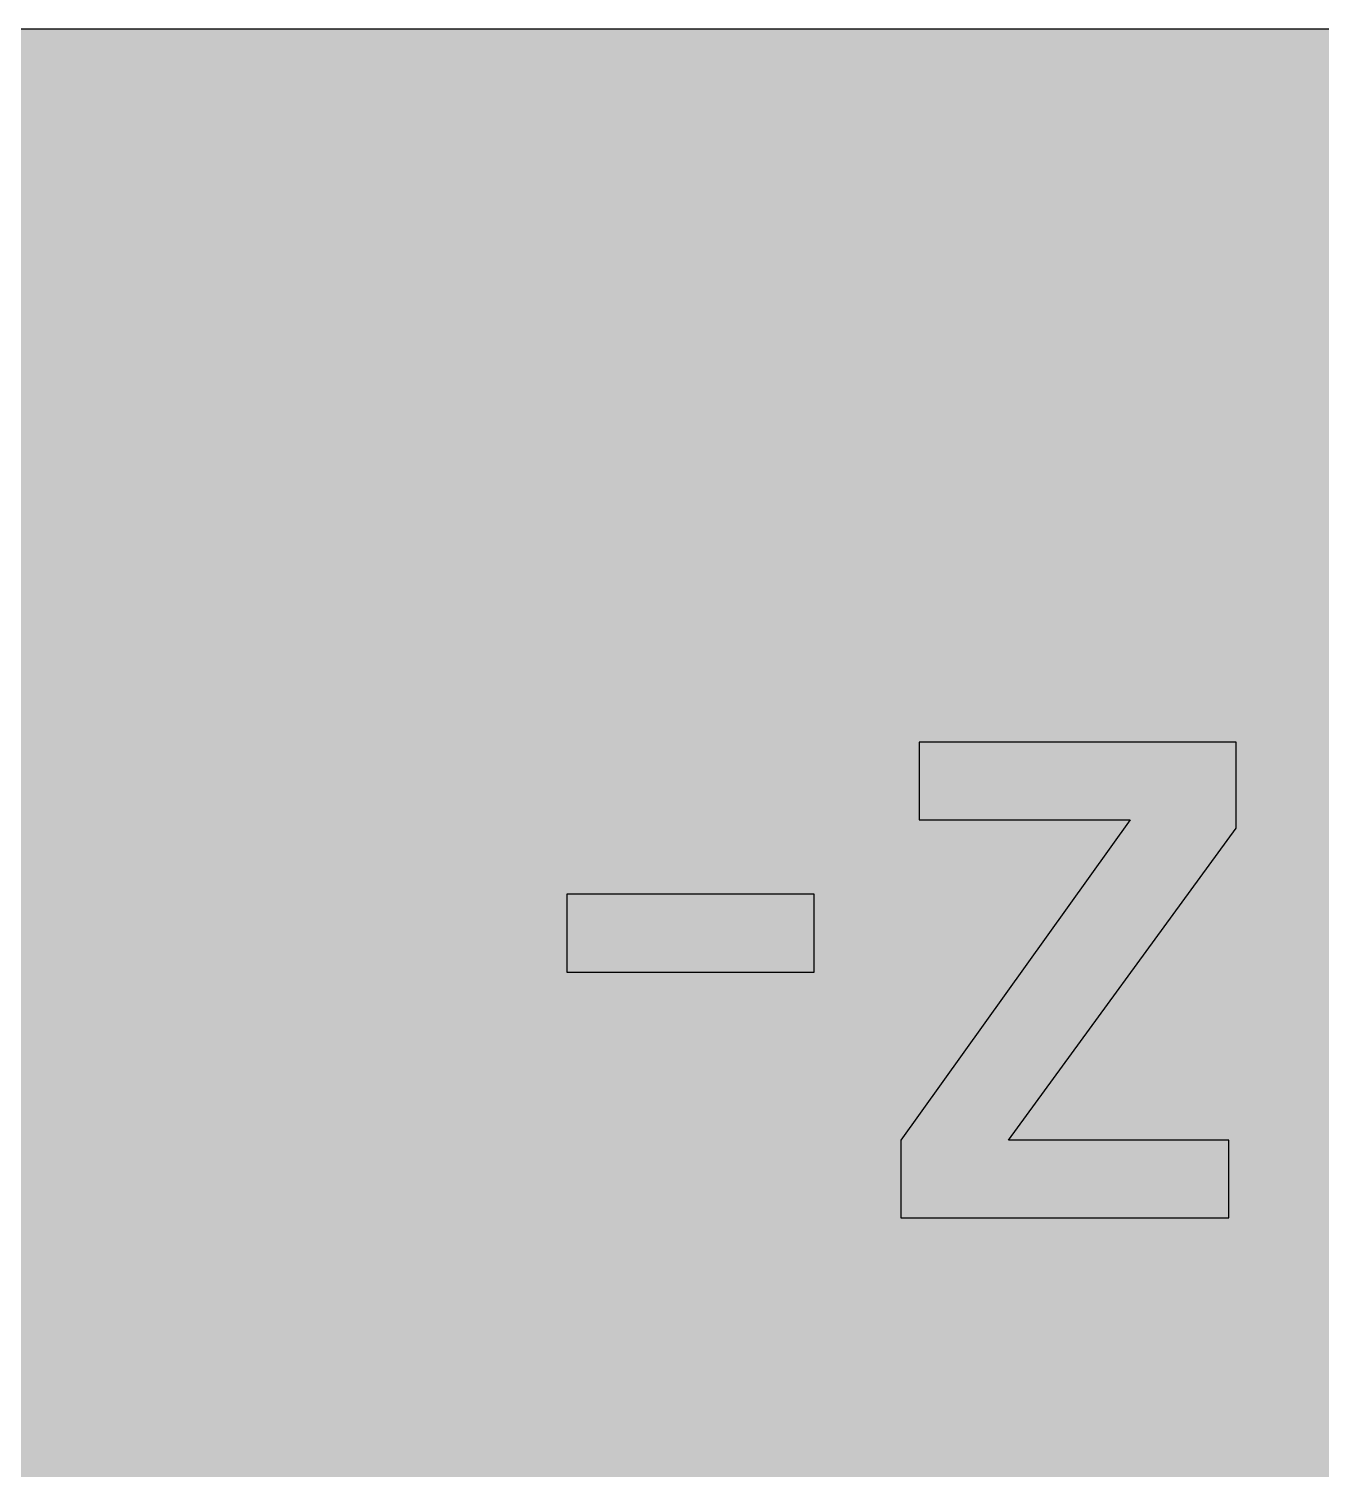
# Model space of a CAD drawing. Header units: millimetres. Extents: x 0 to 212, y 0 to 212.
# Drawn here: x 45.44 to 85.34, y 167.27 to 211.72 of the extents above; entities that cross this region are included whole.
import ezdxf

# ---------------------------------------------------------------- set-up
doc = ezdxf.new("R2010")
doc.units = ezdxf.units.MM

msp = doc.modelspace()

# ---------------------------------------------------------------- hatches: boundary and pattern name
for color, points in [(254, [(14.1633, 0.0536), (13.9878, 0.0533), (13.8125, 0.0559), (13.6373, 0.061), (13.462, 0.0686), (13.2893, 0.0787), (13.114, 0.0914), (12.9413, 0.1041), (12.7686, 0.1219), (12.5959, 0.1397), (12.4231, 0.16), (12.2504, 0.1829), (12.0777, 0.2057), (11.9075, 0.2337), (11.7373, 0.2616), (11.5672, 0.2921), (11.397, 0.3251), (11.2268, 0.3607), (11.0592, 0.3988), (10.8915, 0.4369), (10.7239, 0.4775), (10.5562, 0.5207), (10.3886, 0.5664), (10.2235, 0.6121), (10.0584, 0.6629), (9.8933, 0.7137), (9.7307, 0.7671), (9.5682, 0.8204), (9.4056, 0.8788), (9.2431, 0.9373), (9.083, 0.9982), (8.923, 1.0617), (8.763, 1.1252), (8.6055, 1.1938), (8.4455, 1.2624), (8.2906, 1.331), (8.1331, 1.4046), (7.9781, 1.4783), (7.8232, 1.5545), (7.6708, 1.6332), (7.5184, 1.7145), (7.366, 1.7958), (7.2161, 1.8796), (7.0663, 1.966), (6.919, 2.0523), (6.7716, 2.1438), (6.6243, 2.2352), (6.4795, 2.3266), (6.3348, 2.4232), (6.19, 2.5197), (6.0477, 2.6187), (5.908, 2.7178), (5.7683, 2.8194), (5.6286, 2.9235), (5.4915, 3.0302), (5.3543, 3.1369), (5.2197, 3.2461), (5.0851, 3.3579), (4.953, 3.4722), (4.8209, 3.5865), (4.6914, 3.7033), (4.5644, 3.8202), (4.4348, 3.9395), (4.3104, 4.0615), (4.1859, 4.1859), (4.0615, 4.3104), (3.9395, 4.4348), (3.8202, 4.5618), (3.7033, 4.6914), (3.5865, 4.8209), (3.4722, 4.953), (3.3579, 5.0851), (3.2487, 5.2197), (3.1369, 5.3543), (3.0302, 5.4915), (2.9235, 5.6286), (2.8194, 5.7683), (2.7178, 5.908), (2.6187, 6.0477), (2.5197, 6.19), (2.4232, 6.3348), (2.3266, 6.477), (2.2352, 6.6243), (2.1438, 6.7691), (2.0523, 6.9164), (1.966, 7.0663), (1.8796, 7.2161), (1.7958, 7.366), (1.7145, 7.5184), (1.6332, 7.6708), (1.5545, 7.8232), (1.4783, 7.9781), (1.4046, 8.1331), (1.331, 8.2906), (1.2598, 8.4455), (1.1913, 8.603), (1.1252, 8.763), (1.0592, 8.923), (0.9982, 9.083), (0.9373, 9.2431), (0.8763, 9.4056), (0.8204, 9.5682), (0.7645, 9.7307), (0.7112, 9.8933), (0.6604, 10.0584), (0.6121, 10.2235), (0.5639, 10.3911), (0.5207, 10.5562), (0.4775, 10.7239), (0.4343, 10.8915), (0.3962, 11.0592), (0.3607, 11.2268), (0.3251, 11.397), (0.2921, 11.5672), (0.2616, 11.7373), (0.2311, 11.9075), (0.2057, 12.0802), (0.1803, 12.2504), (0.1575, 12.4231), (0.1372, 12.5959), (0.1194, 12.7686), (0.1041, 12.9413), (0.0889, 13.1166), (0.0787, 13.2893), (0.0686, 13.4645), (0.061, 13.6373), (0.0559, 13.8125), (0.0508, 13.9878), (0.0508, 14.163), (0.0522, 197.6092), (0.0508, 197.7822), (0.0559, 197.9574), (0.061, 198.1327), (0.0686, 198.308), (0.0787, 198.4807), (0.0889, 198.6559), (0.1041, 198.8287), (0.1194, 199.0014), (0.1372, 199.1741), (0.1575, 199.3468), (0.1803, 199.5195), (0.2057, 199.6923), (0.2311, 199.8624), (0.2616, 200.0326), (0.2921, 200.2028), (0.3251, 200.373), (0.3607, 200.5432), (0.3962, 200.7108), (0.4343, 200.8784), (0.4775, 201.0461), (0.5207, 201.2137), (0.5639, 201.3814), (0.6121, 201.5465), (0.6604, 201.7116), (0.7112, 201.8767), (0.7645, 202.0392), (0.8204, 202.2018), (0.8763, 202.3643), (0.9373, 202.5269), (0.9982, 202.6869), (1.0592, 202.8469), (1.1252, 203.007), (1.1913, 203.1644), (1.2598, 203.3245), (1.331, 203.4794), (1.4046, 203.6369), (1.4783, 203.7918), (1.5545, 203.9468), (1.6332, 204.0992), (1.7145, 204.2516), (1.7958, 204.404), (1.8796, 204.5538), (1.966, 204.7037), (2.0523, 204.851), (2.1438, 204.9983), (2.2352, 205.1456), (2.3266, 205.2904), (2.4232, 205.4352), (2.5197, 205.58), (2.6187, 205.7222), (2.7178, 205.8619), (2.8194, 206.0016), (2.9235, 206.1413), (3.0302, 206.2785), (3.1369, 206.4156), (3.2487, 206.5503), (3.3579, 206.6849), (3.4722, 206.817), (3.5865, 206.949), (3.7033, 207.0786), (3.8202, 207.2056), (3.9395, 207.3351), (4.0615, 207.4596), (4.1859, 207.584), (4.3104, 207.7085), (4.4348, 207.8304), (4.5644, 207.9498), (4.6914, 208.0666), (4.8209, 208.1835), (4.953, 208.2978), (5.0851, 208.4121), (5.2197, 208.5213), (5.3543, 208.6331), (5.4915, 208.7397), (5.6286, 208.8464), (5.7683, 208.9506), (5.908, 209.0522), (6.0477, 209.1512), (6.19, 209.2503), (6.3348, 209.3468), (6.4795, 209.4433), (6.6243, 209.5348), (6.7716, 209.6262), (6.919, 209.7176), (7.0663, 209.804), (7.2161, 209.8904), (7.366, 209.9742), (7.5184, 210.0555), (7.6708, 210.1367), (7.8232, 210.2155), (7.9781, 210.2917), (8.1331, 210.3653), (8.2906, 210.439), (8.4455, 210.5101), (8.6055, 210.5787), (8.763, 210.6447), (8.923, 210.7108), (9.083, 210.7717), (9.2431, 210.8327), (9.4056, 210.8937), (9.5682, 210.9495), (9.7307, 211.0054), (9.8933, 211.0588), (10.0584, 211.1096), (10.2235, 211.1578), (10.3886, 211.2061), (10.5562, 211.2493), (10.7239, 211.2924), (10.8915, 211.3356), (11.0592, 211.3737), (11.2268, 211.4093), (11.397, 211.4448), (11.5672, 211.4779), (11.7373, 211.5083), (11.9075, 211.5388), (12.0777, 211.5642), (12.2504, 211.5896), (12.4231, 211.6125), (12.5959, 211.6328), (12.7686, 211.6506), (12.9413, 211.6658), (13.114, 211.6811), (13.2893, 211.6912), (13.462, 211.7014), (13.6373, 211.709), (13.8125, 211.7141), (13.9878, 211.7192), (14.163, 211.7192), (197.6078, 211.7203), (197.7822, 211.7192), (197.9574, 211.7141), (198.1327, 211.709), (198.3054, 211.7014), (198.4807, 211.6912), (198.6534, 211.6811), (198.8287, 211.6658), (199.0014, 211.6506), (199.1741, 211.6328), (199.3468, 211.6125), (199.5195, 211.5896), (199.6897, 211.5642), (199.8624, 211.5388), (200.0326, 211.5083), (200.2028, 211.4779), (200.373, 211.4448), (200.5432, 211.4093), (200.7108, 211.3737), (200.8784, 211.3356), (201.0461, 211.2924), (201.2137, 211.2493), (201.3788, 211.2061), (201.5465, 211.1578), (201.7116, 211.1096), (201.8767, 211.0588), (202.0392, 211.0054), (202.2018, 210.9495), (202.3643, 210.8937), (202.5269, 210.8327), (202.6869, 210.7717), (202.8469, 210.7108), (203.007, 210.6447), (203.167, 210.5787), (203.3245, 210.5101), (203.4794, 210.439), (203.6369, 210.3653), (203.7918, 210.2917), (203.9468, 210.2155), (204.0992, 210.1367), (204.2516, 210.0555), (204.404, 209.9742), (204.5538, 209.8904), (204.7037, 209.804), (204.8535, 209.7176), (205.0009, 209.6262), (205.1456, 209.5348), (205.293, 209.4433), (205.4352, 209.3468), (205.58, 209.2503), (205.7222, 209.1512), (205.8619, 209.0522), (206.0016, 208.9506), (206.1413, 208.8464), (206.2785, 208.7397), (206.4156, 208.6331), (206.5503, 208.5213), (206.6849, 208.4121), (206.817, 208.2978), (206.949, 208.1835), (207.0786, 208.0666), (207.2081, 207.9498), (207.3351, 207.8304), (207.4596, 207.7085), (207.584, 207.584), (207.7085, 207.4596), (207.8304, 207.3351), (207.9498, 207.2056), (208.0666, 207.0786), (208.1835, 206.949), (208.2978, 206.817), (208.4121, 206.6849), (208.5238, 206.5503), (208.6331, 206.4156), (208.7397, 206.2785), (208.8464, 206.1413), (208.9506, 206.0016), (209.0522, 205.8619), (209.1512, 205.7222), (209.2503, 205.58), (209.3468, 205.4352), (209.4433, 205.2904), (209.5348, 205.1456), (209.6262, 204.9983), (209.7176, 204.851), (209.804, 204.7037), (209.8904, 204.5538), (209.9742, 204.404), (210.0555, 204.2516), (210.1367, 204.0992), (210.2155, 203.9468), (210.2917, 203.7918), (210.3653, 203.6369), (210.439, 203.4794), (210.5076, 203.3245), (210.5762, 203.1644), (210.6447, 203.007), (210.7082, 202.8469), (210.7717, 202.6869), (210.8327, 202.5269), (210.8911, 202.3643), (210.9495, 202.2018), (211.0029, 202.0392), (211.0562, 201.8767), (211.107, 201.7116), (211.1578, 201.5465), (211.2035, 201.3814), (211.2493, 201.2137), (211.2924, 201.0461), (211.3331, 200.8784), (211.3712, 200.7108), (211.4093, 200.5432), (211.4448, 200.373), (211.4779, 200.2028), (211.5083, 200.0326), (211.5363, 199.8624), (211.5642, 199.6923), (211.5871, 199.5195), (211.6099, 199.3468), (211.6303, 199.1741), (211.648, 199.0014), (211.6658, 198.8287), (211.6785, 198.6559), (211.6912, 198.4807), (211.7014, 198.308), (211.709, 198.1327), (211.7141, 197.9574), (211.7166, 197.7822), (211.7166, 197.6069), (211.7189, 14.1647), (211.7166, 13.9878), (211.7141, 13.8125), (211.709, 13.6373), (211.7014, 13.4645), (211.6912, 13.2893), (211.6785, 13.1166), (211.6658, 12.9413), (211.648, 12.7686), (211.6303, 12.5959), (211.6099, 12.4231), (211.5871, 12.2504), (211.5642, 12.0802), (211.5363, 11.9075), (211.5083, 11.7373), (211.4779, 11.5672), (211.4448, 11.397), (211.4093, 11.2268), (211.3712, 11.0592), (211.3331, 10.8915), (211.2924, 10.7239), (211.2493, 10.5562), (211.2035, 10.3911), (211.1578, 10.2235), (211.107, 10.0584), (211.0562, 9.8933), (211.0029, 9.7307), (210.9495, 9.5682), (210.8911, 9.4056), (210.8327, 9.2431), (210.7717, 9.083), (210.7082, 8.923), (210.6447, 8.763), (210.5762, 8.603), (210.5076, 8.4455), (210.439, 8.2906), (210.3653, 8.1331), (210.2917, 7.9781), (210.2155, 7.8232), (210.1367, 7.6708), (210.0555, 7.5184), (209.9742, 7.366), (209.8904, 7.2161), (209.804, 7.0663), (209.7176, 6.9164), (209.6262, 6.7691), (209.5348, 6.6243), (209.4433, 6.477), (209.3468, 6.3348), (209.2503, 6.19), (209.1512, 6.0477), (209.0522, 5.908), (208.9506, 5.7683), (208.8464, 5.6286), (208.7397, 5.4915), (208.6331, 5.3543), (208.5238, 5.2197), (208.4121, 5.0851), (208.2978, 4.953), (208.1835, 4.8209), (208.0666, 4.6914), (207.9498, 4.5618), (207.8304, 4.4348), (207.7085, 4.3104), (207.584, 4.1859), (207.4596, 4.0615), (207.3351, 3.9395), (207.2081, 3.8202), (207.0786, 3.7033), (206.949, 3.5865), (206.817, 3.4722), (206.6849, 3.3579), (206.5503, 3.2461), (206.4156, 3.1369), (206.2785, 3.0302), (206.1413, 2.9235), (206.0016, 2.8194), (205.8619, 2.7178), (205.7222, 2.6187), (205.58, 2.5197), (205.4352, 2.4232), (205.293, 2.3266), (205.1456, 2.2352), (205.0009, 2.1438), (204.8535, 2.0523), (204.7037, 1.966), (204.5538, 1.8796), (204.404, 1.7958), (204.2516, 1.7145), (204.0992, 1.6332), (203.9468, 1.5545), (203.7918, 1.4783), (203.6369, 1.4046), (203.4794, 1.331), (203.3245, 1.2624), (203.167, 1.1938), (203.007, 1.1252), (202.8469, 1.0617), (202.6869, 0.9982), (202.5269, 0.9373), (202.3643, 0.8788), (202.2018, 0.8204), (202.0392, 0.7671), (201.8767, 0.7137), (201.7116, 0.6629), (201.5465, 0.6121), (201.3788, 0.5664), (201.2137, 0.5207), (201.0461, 0.4775), (200.8784, 0.4369), (200.7108, 0.3988), (200.5432, 0.3607), (200.373, 0.3251), (200.2028, 0.2921), (200.0326, 0.2616), (199.8624, 0.2337), (199.6897, 0.2057), (199.5195, 0.1829), (199.3468, 0.16), (199.1741, 0.1397), (199.0014, 0.1219), (198.8287, 0.1041), (198.6534, 0.0914), (198.4807, 0.0787), (198.3054, 0.0686), (198.1327, 0.061), (197.9574, 0.0559), (197.7822, 0.0533), (197.6069, 0.0533)]), (59, [(82.7155, 187.0534), (82.7155, 189.7059), (72.923, 189.7059), (72.923, 187.3067), (79.4424, 187.3067), (72.3579, 177.4289), (72.3579, 175.0314), (82.4907, 175.0314), (82.4907, 177.4289), (75.6888, 177.4289)]), (59, [(62.0571, 185.0221), (69.6778, 185.0221), (69.6778, 182.5939), (62.0571, 182.5939)])]:
    msp.add_hatch(color=color).paths.add_polyline_path(points)
h = msp.add_hatch(color=59)
h.paths.add_polyline_path([(14.1633, 3.5814), (13.8887, 3.5839), (13.6169, 3.5941), (13.3477, 3.6119), (13.081, 3.6347), (12.8143, 3.6652), (12.5501, 3.7008), (12.2885, 3.7465), (12.0294, 3.7948), (11.7729, 3.8506), (11.5164, 3.9141), (11.2649, 3.9827), (11.016, 4.0564), (10.7671, 4.1351), (10.5232, 4.2215), (10.2819, 4.3129), (10.0432, 4.412), (9.8069, 4.5161), (9.5733, 4.6228), (9.3447, 4.7371), (9.1186, 4.8565), (8.8951, 4.9809), (8.6741, 5.113), (8.4582, 5.2476), (8.2448, 5.3873), (8.0366, 5.5321), (7.8308, 5.682), (7.6276, 5.8369), (7.4295, 5.9969), (7.2365, 6.1595), (7.046, 6.3297), (6.8605, 6.5024), (6.6777, 6.6802), (6.5024, 6.8605), (6.3271, 7.046), (6.1595, 7.2365), (5.9969, 7.432), (5.8369, 7.6302), (5.682, 7.8308), (5.5321, 8.0366), (5.3873, 8.2448), (5.2451, 8.4582), (5.1105, 8.6741), (4.9809, 8.8951), (4.8565, 9.1186), (4.7371, 9.3447), (4.6228, 9.5758), (4.5136, 9.8069), (4.4094, 10.0432), (4.3129, 10.2819), (4.2215, 10.5232), (4.1351, 10.7696), (4.0538, 11.016), (3.9802, 11.2649), (3.9116, 11.5189), (3.8506, 11.7729), (3.7948, 12.0294), (3.744, 12.2911), (3.7008, 12.5527), (3.6627, 12.8143), (3.6322, 13.081), (3.6093, 13.3502), (3.5916, 13.6195), (3.5814, 13.8913), (3.5789, 14.163), (3.58, 197.6092), (3.5814, 197.8812), (3.5916, 198.153), (3.6093, 198.4223), (3.6322, 198.689), (3.6627, 198.9557), (3.7008, 199.2198), (3.744, 199.4814), (3.7948, 199.7405), (3.8506, 199.9971), (3.9116, 200.2536), (3.9802, 200.5051), (4.0538, 200.754), (4.1351, 201.0029), (4.2215, 201.2467), (4.3129, 201.488), (4.4094, 201.7268), (4.5136, 201.963), (4.6228, 202.1967), (4.7371, 202.4253), (4.8565, 202.6514), (4.9809, 202.8749), (5.1105, 203.0959), (5.2451, 203.3118), (5.3873, 203.5251), (5.5321, 203.7334), (5.682, 203.9391), (5.8369, 204.1423), (5.9969, 204.3405), (6.1595, 204.5335), (6.3271, 204.724), (6.5024, 204.9094), (6.6777, 205.0923), (6.8605, 205.2676), (7.046, 205.4428), (7.2365, 205.6105), (7.4295, 205.773), (7.6276, 205.933), (7.8308, 206.088), (8.0366, 206.2378), (8.2448, 206.3826), (8.4582, 206.5249), (8.6741, 206.6595), (8.8951, 206.789), (9.1186, 206.9135), (9.3447, 207.0329), (9.5733, 207.1472), (9.8069, 207.2564), (10.0432, 207.3605), (10.2819, 207.457), (10.5232, 207.5485), (10.7671, 207.6348), (11.016, 207.7161), (11.2649, 207.7898), (11.5164, 207.8584), (11.7729, 207.9193), (12.0294, 207.9752), (12.2885, 208.026), (12.5501, 208.0692), (12.8143, 208.1073), (13.081, 208.1378), (13.3477, 208.1606), (13.6169, 208.1784), (13.8887, 208.1886), (14.163, 208.1911), (197.6078, 208.1925), (197.8787, 208.1886), (198.1505, 208.1784), (198.4197, 208.1606), (198.689, 208.1378), (198.9557, 208.1073), (199.2173, 208.0692), (199.4789, 208.026), (199.7405, 207.9752), (199.9971, 207.9193), (200.2511, 207.8584), (200.5051, 207.7898), (200.754, 207.7161), (201.0004, 207.6348), (201.2467, 207.5485), (201.488, 207.457), (201.7268, 207.3605), (201.963, 207.2564), (202.1942, 207.1472), (202.4253, 207.0329), (202.6514, 206.9135), (202.8749, 206.789), (203.0959, 206.6595), (203.3118, 206.5249), (203.5251, 206.3826), (203.7334, 206.2378), (203.9391, 206.088), (204.1398, 205.933), (204.3379, 205.773), (204.5335, 205.6105), (204.724, 205.4428), (204.9094, 205.2676), (205.0898, 205.0923), (205.2676, 204.9094), (205.4403, 204.724), (205.6105, 204.5335), (205.773, 204.3405), (205.933, 204.1423), (206.088, 203.9391), (206.2378, 203.7334), (206.3826, 203.5251), (206.5223, 203.3118), (206.6569, 203.0959), (206.789, 202.8749), (206.9135, 202.6514), (207.0329, 202.4253), (207.1472, 202.1967), (207.2538, 201.963), (207.358, 201.7268), (207.457, 201.488), (207.5485, 201.2467), (207.6348, 201.0029), (207.7136, 200.754), (207.7872, 200.5051), (207.8558, 200.2536), (207.9193, 199.9971), (207.9752, 199.7405), (208.0235, 199.4814), (208.0692, 199.2198), (208.1047, 198.9557), (208.1352, 198.689), (208.1581, 198.4223), (208.1759, 198.153), (208.186, 197.8812), (208.1911, 197.6069), (208.1911, 14.1647), (208.186, 13.8913), (208.1759, 13.6195), (208.1581, 13.3502), (208.1352, 13.081), (208.1047, 12.8143), (208.0692, 12.5527), (208.0235, 12.2911), (207.9752, 12.0294), (207.9193, 11.7729), (207.8558, 11.5189), (207.7872, 11.2649), (207.7136, 11.016), (207.6348, 10.7696), (207.5485, 10.5232), (207.457, 10.2819), (207.358, 10.0432), (207.2538, 9.8069), (207.1472, 9.5758), (207.0329, 9.3447), (206.9135, 9.1186), (206.789, 8.8951), (206.6569, 8.6741), (206.5223, 8.4582), (206.3826, 8.2448), (206.2378, 8.0366), (206.088, 7.8308), (205.933, 7.6302), (205.773, 7.432), (205.6105, 7.2365), (205.4403, 7.046), (205.2676, 6.8605), (205.0898, 6.6802), (204.9094, 6.5024), (204.724, 6.3297), (204.5335, 6.1595), (204.3379, 5.9969), (204.1398, 5.8369), (203.9391, 5.682), (203.7334, 5.5321), (203.5251, 5.3873), (203.3118, 5.2476), (203.0959, 5.113), (202.8749, 4.9809), (202.6514, 4.8565), (202.4253, 4.7371), (202.1942, 4.6228), (201.963, 4.5161), (201.7268, 4.412), (201.488, 4.3129), (201.2467, 4.2215), (201.0004, 4.1351), (200.754, 4.0564), (200.5051, 3.9827), (200.2511, 3.9141), (199.9971, 3.8506), (199.7405, 3.7948), (199.4789, 3.7465), (199.2173, 3.7008), (198.9557, 3.6652), (198.689, 3.6347), (198.4197, 3.6119), (198.1505, 3.5941), (197.8787, 3.5839), (197.6069, 3.5789)])
h.paths.add_polyline_path([(14.1633, 8.8731), (14.0259, 8.8748), (13.8887, 8.8798), (13.7541, 8.8875), (13.622, 8.9002), (13.4874, 8.9154), (13.3553, 8.9332), (13.2258, 8.9535), (13.0962, 8.9789), (12.9667, 9.0068), (12.8397, 9.0373), (12.7127, 9.0729), (12.5882, 9.1084), (12.4663, 9.1491), (12.3419, 9.1923), (12.2225, 9.238), (12.1031, 9.2888), (11.9837, 9.3396), (11.8694, 9.3929), (11.7526, 9.4513), (11.6408, 9.5098), (11.5291, 9.5733), (11.4198, 9.6368), (11.3106, 9.7053), (11.2039, 9.7765), (11.0998, 9.8476), (10.9957, 9.9238), (10.8966, 10), (10.7975, 10.0787), (10.6985, 10.1625), (10.6045, 10.2464), (10.5105, 10.3327), (10.4216, 10.4216), (10.3327, 10.5131), (10.2464, 10.6045), (10.16, 10.701), (10.0787, 10.7975), (10, 10.8966), (9.9212, 10.9982), (9.8476, 11.0998), (9.7739, 11.2039), (9.7053, 11.3106), (9.6368, 11.4198), (9.5707, 11.5291), (9.5098, 11.6408), (9.4488, 11.7551), (9.3929, 11.8694), (9.337, 11.9863), (9.2862, 12.1031), (9.238, 12.2225), (9.1923, 12.3444), (9.1491, 12.4663), (9.1084, 12.5908), (9.0703, 12.7152), (9.0373, 12.8397), (9.0068, 12.9692), (8.9789, 13.0962), (8.9535, 13.2258), (8.9306, 13.3579), (8.9129, 13.4899), (8.8976, 13.622), (8.8849, 13.7566), (8.8773, 13.8913), (8.8722, 14.0259), (8.8697, 14.163), (8.8717, 197.6092), (8.8722, 197.7441), (8.8773, 197.8812), (8.8849, 198.0159), (8.8976, 198.1479), (8.9129, 198.2826), (8.9306, 198.4146), (8.9535, 198.5442), (8.9789, 198.6737), (9.0068, 198.8033), (9.0373, 198.9303), (9.0703, 199.0573), (9.1084, 199.1817), (9.1491, 199.3036), (9.1923, 199.4281), (9.238, 199.5475), (9.2862, 199.6669), (9.337, 199.7862), (9.3929, 199.9005), (9.4488, 200.0174), (9.5098, 200.1291), (9.5707, 200.2409), (9.6368, 200.3501), (9.7053, 200.4593), (9.7739, 200.566), (9.8476, 200.6702), (9.9212, 200.7743), (10, 200.8734), (10.0787, 200.9724), (10.16, 201.0715), (10.2464, 201.1655), (10.3327, 201.2594), (10.4216, 201.3483), (10.5105, 201.4372), (10.6045, 201.5236), (10.6985, 201.61), (10.7975, 201.6912), (10.8966, 201.77), (10.9957, 201.8487), (11.0998, 201.9224), (11.2039, 201.996), (11.3106, 202.0646), (11.4198, 202.1332), (11.5291, 202.1992), (11.6408, 202.2602), (11.7526, 202.3212), (11.8694, 202.377), (11.9837, 202.4329), (12.1031, 202.4837), (12.2225, 202.532), (12.3419, 202.5777), (12.4663, 202.6209), (12.5882, 202.6615), (12.7127, 202.6996), (12.8397, 202.7326), (12.9667, 202.7631), (13.0962, 202.7911), (13.2258, 202.8165), (13.3553, 202.8393), (13.4874, 202.8571), (13.622, 202.8723), (13.7541, 202.885), (13.8887, 202.8927), (14.0259, 202.8977), (14.163, 202.9003), (197.6078, 202.9008), (197.7441, 202.8977), (197.8787, 202.8927), (198.0133, 202.885), (198.1479, 202.8723), (198.28, 202.8571), (198.4121, 202.8393), (198.5442, 202.8165), (198.6737, 202.7911), (198.8007, 202.7631), (198.9303, 202.7326), (199.0547, 202.6996), (199.1792, 202.6615), (199.3036, 202.6209), (199.4256, 202.5777), (199.5475, 202.532), (199.6669, 202.4837), (199.7837, 202.4329), (199.9005, 202.377), (200.0148, 202.3212), (200.1291, 202.2602), (200.2409, 202.1992), (200.3501, 202.1332), (200.4593, 202.0646), (200.566, 201.996), (200.6702, 201.9224), (200.7718, 201.8487), (200.8734, 201.77), (200.9724, 201.6912), (201.0689, 201.61), (201.1655, 201.5236), (201.2569, 201.4372), (201.3483, 201.3483), (201.4372, 201.2594), (201.5236, 201.1655), (201.6074, 201.0715), (201.6912, 200.9724), (201.77, 200.8734), (201.8462, 200.7743), (201.9224, 200.6702), (201.9935, 200.566), (202.0646, 200.4593), (202.1332, 200.3501), (202.1967, 200.2409), (202.2602, 200.1291), (202.3186, 200.0174), (202.377, 199.9005), (202.4304, 199.7862), (202.4812, 199.6669), (202.532, 199.5475), (202.5777, 199.4281), (202.6209, 199.3036), (202.6615, 199.1817), (202.6971, 199.0573), (202.7326, 198.9303), (202.7631, 198.8033), (202.7911, 198.6737), (202.8165, 198.5442), (202.8368, 198.4146), (202.8546, 198.2826), (202.8698, 198.1479), (202.8825, 198.0159), (202.8901, 197.8812), (202.8952, 197.7441), (202.8977, 197.6069), (202.8994, 14.1647), (202.8952, 14.0259), (202.8901, 13.8913), (202.8825, 13.7566), (202.8698, 13.622), (202.8546, 13.4899), (202.8368, 13.3579), (202.8165, 13.2258), (202.7911, 13.0962), (202.7631, 12.9692), (202.7326, 12.8397), (202.6971, 12.7152), (202.6615, 12.5908), (202.6209, 12.4663), (202.5777, 12.3444), (202.532, 12.2225), (202.4812, 12.1031), (202.4304, 11.9863), (202.377, 11.8694), (202.3186, 11.7551), (202.2602, 11.6408), (202.1967, 11.5291), (202.1332, 11.4198), (202.0646, 11.3106), (201.9935, 11.2039), (201.9224, 11.0998), (201.8462, 10.9982), (201.77, 10.8966), (201.6912, 10.7975), (201.6074, 10.701), (201.5236, 10.6045), (201.4372, 10.5131), (201.3483, 10.4216), (201.2569, 10.3327), (201.1655, 10.2464), (201.0689, 10.1625), (200.9724, 10.0787), (200.8734, 10), (200.7718, 9.9238), (200.6702, 9.8476), (200.566, 9.7765), (200.4593, 9.7053), (200.3501, 9.6368), (200.2409, 9.5733), (200.1291, 9.5098), (200.0148, 9.4513), (199.9005, 9.3929), (199.7837, 9.3396), (199.6669, 9.2888), (199.5475, 9.238), (199.4256, 9.1923), (199.3036, 9.1491), (199.1792, 9.1084), (199.0547, 9.0729), (198.9303, 9.0373), (198.8007, 9.0068), (198.6737, 8.9789), (198.5442, 8.9535), (198.4121, 8.9332), (198.28, 8.9154), (198.1479, 8.9002), (198.0133, 8.8875), (197.8787, 8.8798), (197.7441, 8.8748), (197.6069, 8.8722)], flags=16)
h = msp.add_hatch(color=59)
edge = h.paths.add_edge_path()
edge.add_line((53.7326, 177.0623), (53.627, 177.0609))
edge.add_line((53.627, 177.0609), (53.5254, 177.0634))
edge.add_line((53.5254, 177.0634), (53.4238, 177.0659))
edge.add_line((53.4238, 177.0659), (53.3222, 177.0685))
edge.add_line((53.3222, 177.0685), (53.2232, 177.0736))
edge.add_line((53.2232, 177.0736), (53.1241, 177.0786))
edge.add_line((53.1241, 177.0786), (53.0276, 177.0863))
edge.add_line((53.0276, 177.0863), (52.9311, 177.0939))
edge.add_line((52.9311, 177.0939), (52.8371, 177.104))
edge.add_line((52.8371, 177.104), (52.7431, 177.1142))
edge.add_line((52.7431, 177.1142), (52.6517, 177.1269))
edge.add_line((52.6517, 177.1269), (52.5602, 177.1396))
edge.add_line((52.5602, 177.1396), (52.4713, 177.1574))
edge.add_line((52.4713, 177.1574), (52.3824, 177.1726))
edge.add_line((52.3824, 177.1726), (52.2961, 177.1929))
edge.add_line((52.2961, 177.1929), (52.2097, 177.2133))
edge.add_line((52.2097, 177.2133), (52.1259, 177.2361))
edge.add_line((52.1259, 177.2361), (52.0421, 177.259))
edge.add_line((52.0421, 177.259), (51.9608, 177.2869))
edge.add_line((51.9608, 177.2869), (51.882, 177.3149))
edge.add_line((51.882, 177.3149), (51.8033, 177.3453))
edge.add_line((51.8033, 177.3453), (51.7246, 177.3758))
edge.add_line((51.7246, 177.3758), (51.6484, 177.4114))
edge.add_line((51.6484, 177.4114), (51.5747, 177.4469))
edge.add_line((51.5747, 177.4469), (51.501, 177.4876))
edge.add_line((51.501, 177.4876), (51.4274, 177.5282))
edge.add_line((51.4274, 177.5282), (51.3588, 177.5714))
edge.add_line((51.3588, 177.5714), (51.2902, 177.6197))
edge.add_line((51.2902, 177.6197), (51.2216, 177.6679))
edge.add_line((51.2216, 177.6679), (51.1556, 177.7187))
edge.add_line((51.1556, 177.7187), (51.0921, 177.7721))
edge.add_line((51.0921, 177.7721), (51.0286, 177.8305))
edge.add_line((51.0286, 177.8305), (50.9676, 177.8889))
edge.add_line((50.9676, 177.8889), (50.9067, 177.9524))
edge.add_line((50.9067, 177.9524), (50.8483, 178.0184))
edge.add_line((50.8483, 178.0184), (50.7924, 178.0845))
edge.add_line((50.7924, 178.0845), (50.7365, 178.1581))
edge.add_line((50.7365, 178.1581), (50.6832, 178.2318))
edge.add_line((50.6832, 178.2318), (50.6298, 178.308))
edge.add_line((50.6298, 178.308), (50.5816, 178.3893))
edge.add_line((50.5816, 178.3893), (50.5308, 178.4731))
edge.add_line((50.5308, 178.4731), (50.485, 178.5595))
edge.add_line((50.485, 178.5595), (50.4393, 178.6509))
edge.add_line((50.4393, 178.6509), (50.3961, 178.7449))
edge.add_line((50.3961, 178.7449), (50.353, 178.8414))
edge.add_line((50.353, 178.8414), (50.3123, 178.943))
edge.add_line((50.3123, 178.943), (50.2742, 179.0471))
edge.add_line((50.2742, 179.0471), (50.2387, 179.1564))
edge.add_line((50.2387, 179.1564), (50.2031, 179.2681))
edge.add_line((50.2031, 179.2681), (50.1701, 179.385))
edge.add_line((50.1701, 179.385), (50.1371, 179.5043))
edge.add_line((50.1371, 179.5043), (50.1066, 179.6263))
edge.add_line((50.1066, 179.6263), (50.0786, 179.7558))
edge.add_line((50.0786, 179.7558), (50.0532, 179.8853))
edge.add_line((50.0532, 179.8853), (50.0278, 180.0225))
edge.add_line((50.0278, 180.0225), (50.005, 180.1622))
edge.add_line((50.005, 180.1622), (49.9847, 180.3044))
edge.add_line((49.9847, 180.3044), (49.9669, 180.4543))
edge.add_line((49.9669, 180.4543), (49.9491, 180.6067))
edge.add_line((49.9491, 180.6067), (49.9339, 180.7616))
edge.add_line((49.9339, 180.7616), (49.9212, 180.9242))
edge.add_line((49.9212, 180.9242), (49.9085, 181.0893))
edge.add_line((49.9085, 181.0893), (49.9008, 181.2595))
edge.add_line((49.9008, 181.2595), (49.8932, 181.4347))
edge.add_line((49.8932, 181.4347), (58.6715, 181.4364))
edge.add_line((58.6715, 181.4364), (58.6715, 183.0458))
edge.add_line((58.6715, 183.0458), (58.6689, 183.2381))
edge.add_line((58.6689, 183.2381), (58.6664, 183.4312))
edge.add_line((58.6664, 183.4312), (58.6613, 183.6217))
edge.add_line((58.6613, 183.6217), (58.6537, 183.8096))
edge.add_line((58.6537, 183.8096), (58.6461, 183.9976))
edge.add_line((58.6461, 183.9976), (58.6334, 184.1805))
edge.add_line((58.6334, 184.1805), (58.6207, 184.3634))
edge.add_line((58.6207, 184.3634), (58.6054, 184.5412))
edge.add_line((58.6054, 184.5412), (58.5876, 184.719))
edge.add_line((58.5876, 184.719), (58.5673, 184.8942))
edge.add_line((58.5673, 184.8942), (58.5445, 185.0669))
edge.add_line((58.5445, 185.0669), (58.5191, 185.2371))
edge.add_line((58.5191, 185.2371), (58.4911, 185.4048))
edge.add_line((58.4911, 185.4048), (58.4606, 185.5699))
edge.add_line((58.4606, 185.5699), (58.4302, 185.7324))
edge.add_line((58.4302, 185.7324), (58.3946, 185.8924))
edge.add_line((58.3946, 185.8924), (58.3565, 186.0499))
edge.add_line((58.3565, 186.0499), (58.3159, 186.2049))
edge.add_line((58.3159, 186.2049), (58.2752, 186.3573))
edge.add_line((58.2752, 186.3573), (58.2295, 186.5046))
edge.add_line((58.2295, 186.5046), (58.1812, 186.6519))
edge.add_line((58.1812, 186.6519), (58.1304, 186.7967))
edge.add_line((58.1304, 186.7967), (58.0771, 186.9389))
edge.add_line((58.0771, 186.9389), (58.0187, 187.0761))
edge.add_line((58.0187, 187.0761), (57.9603, 187.2132))
edge.add_line((57.9603, 187.2132), (57.8968, 187.3453))
edge.add_line((57.8968, 187.3453), (57.8333, 187.4749))
edge.add_line((57.8333, 187.4749), (57.7647, 187.6019))
edge.add_line((57.7647, 187.6019), (57.6936, 187.7263))
edge.add_line((57.6936, 187.7263), (57.6174, 187.8482))
edge.add_line((57.6174, 187.8482), (57.5412, 187.9676))
edge.add_line((57.5412, 187.9676), (57.4599, 188.0819))
edge.add_line((57.4599, 188.0819), (57.3761, 188.1937))
edge.add_line((57.3761, 188.1937), (57.2897, 188.3029))
edge.add_line((57.2897, 188.3029), (57.1983, 188.4096))
edge.add_line((57.1983, 188.4096), (57.1043, 188.5137))
edge.add_line((57.1043, 188.5137), (57.0078, 188.6128))
edge.add_line((57.0078, 188.6128), (56.9062, 188.7093))
edge.add_line((56.9062, 188.7093), (56.802, 188.8007))
edge.add_line((56.802, 188.8007), (56.6953, 188.8922))
edge.add_line((56.6953, 188.8922), (56.5836, 188.9785))
edge.add_line((56.5836, 188.9785), (56.4693, 189.0624))
edge.add_line((56.4693, 189.0624), (56.3499, 189.1411))
edge.add_line((56.3499, 189.1411), (56.228, 189.2173))
edge.add_line((56.228, 189.2173), (56.1035, 189.291))
edge.add_line((56.1035, 189.291), (55.974, 189.3621))
edge.add_line((55.974, 189.3621), (55.8419, 189.4281))
edge.add_line((55.8419, 189.4281), (55.7047, 189.4891))
edge.add_line((55.7047, 189.4891), (55.565, 189.55))
edge.add_line((55.565, 189.55), (55.4203, 189.6034))
edge.add_line((55.4203, 189.6034), (55.2704, 189.6567))
edge.add_line((55.2704, 189.6567), (55.118, 189.705))
edge.add_line((55.118, 189.705), (54.9631, 189.7482))
edge.add_line((54.9631, 189.7482), (54.803, 189.7888))
edge.add_line((54.803, 189.7888), (54.6379, 189.8269))
edge.add_line((54.6379, 189.8269), (54.4678, 189.8599))
edge.add_line((54.4678, 189.8599), (54.295, 189.8904))
edge.add_line((54.295, 189.8904), (54.1198, 189.9158))
edge.add_line((54.1198, 189.9158), (53.9369, 189.9361))
edge.add_line((53.9369, 189.9361), (53.7515, 189.9539))
edge.add_line((53.7515, 189.9539), (53.5635, 189.9691))
edge.add_line((53.5635, 189.9691), (53.3679, 189.9793))
edge.add_line((53.3679, 189.9793), (53.1698, 189.9844))
edge.add_line((53.1698, 189.9844), (52.9666, 189.9869))
edge.add_line((52.9666, 189.9869), (52.7837, 189.9844))
edge.add_line((52.7837, 189.9844), (52.6009, 189.9793))
edge.add_line((52.6009, 189.9793), (52.4205, 189.9691))
edge.add_line((52.4205, 189.9691), (52.2453, 189.9564))
edge.add_line((52.2453, 189.9564), (52.0725, 189.9387))
edge.add_line((52.0725, 189.9387), (51.9024, 189.9158))
edge.add_line((51.9024, 189.9158), (51.7347, 189.8904))
edge.add_line((51.7347, 189.8904), (51.5696, 189.8625))
edge.add_line((51.5696, 189.8625), (51.4071, 189.8294))
edge.add_line((51.4071, 189.8294), (51.2496, 189.7913))
edge.add_line((51.2496, 189.7913), (51.0946, 189.7507))
edge.add_line((51.0946, 189.7507), (50.9397, 189.705))
edge.add_line((50.9397, 189.705), (50.7898, 189.6567))
edge.add_line((50.7898, 189.6567), (50.6451, 189.6034))
edge.add_line((50.6451, 189.6034), (50.5003, 189.5475))
edge.add_line((50.5003, 189.5475), (50.358, 189.4865))
edge.add_line((50.358, 189.4865), (50.2209, 189.423))
edge.add_line((50.2209, 189.423), (50.0863, 189.3545))
edge.add_line((50.0863, 189.3545), (49.9542, 189.2808))
edge.add_line((49.9542, 189.2808), (49.8246, 189.2071))
edge.add_line((49.8246, 189.2071), (49.6976, 189.1259))
edge.add_line((49.6976, 189.1259), (49.5732, 189.042))
edge.add_line((49.5732, 189.042), (49.4538, 188.9557))
edge.add_line((49.4538, 188.9557), (49.3344, 188.8642))
edge.add_line((49.3344, 188.8642), (49.2201, 188.7677))
edge.add_line((49.2201, 188.7677), (49.1084, 188.6687))
edge.add_line((49.1084, 188.6687), (48.9991, 188.5671))
edge.add_line((48.9991, 188.5671), (48.8925, 188.4604))
edge.add_line((48.8925, 188.4604), (48.7909, 188.3486))
edge.add_line((48.7909, 188.3486), (48.6893, 188.2343))
edge.add_line((48.6893, 188.2343), (48.5927, 188.1149))
edge.add_line((48.5927, 188.1149), (48.4988, 187.993))
edge.add_line((48.4988, 187.993), (48.4073, 187.8686))
edge.add_line((48.4073, 187.8686), (48.3184, 187.739))
edge.add_line((48.3184, 187.739), (48.2321, 187.6044))
edge.add_line((48.2321, 187.6044), (48.1508, 187.4672))
edge.add_line((48.1508, 187.4672), (48.0695, 187.325))
edge.add_line((48.0695, 187.325), (47.9933, 187.1802))
edge.add_line((47.9933, 187.1802), (47.9196, 187.0329))
edge.add_line((47.9196, 187.0329), (47.8485, 186.8805))
edge.add_line((47.8485, 186.8805), (47.7799, 186.723))
edge.add_line((47.7799, 186.723), (47.7139, 186.563))
edge.add_line((47.7139, 186.563), (47.6529, 186.3979))
edge.add_line((47.6529, 186.3979), (47.592, 186.2303))
edge.add_line((47.592, 186.2303), (47.5361, 186.0601))
edge.add_line((47.5361, 186.0601), (47.4828, 185.8848))
edge.add_line((47.4828, 185.8848), (47.432, 185.7045))
edge.add_line((47.432, 185.7045), (47.3837, 185.5216))
edge.add_line((47.3837, 185.5216), (47.3405, 185.3362))
edge.add_line((47.3405, 185.3362), (47.2973, 185.1457))
edge.add_line((47.2973, 185.1457), (47.2592, 184.9501))
edge.add_line((47.2592, 184.9501), (47.2211, 184.752))
edge.add_line((47.2211, 184.752), (47.1881, 184.5513))
edge.add_line((47.1881, 184.5513), (47.1576, 184.3456))
edge.add_line((47.1576, 184.3456), (47.1297, 184.1373))
edge.add_line((47.1297, 184.1373), (47.1068, 183.9239))
edge.add_line((47.1068, 183.9239), (47.084, 183.708))
edge.add_line((47.084, 183.708), (47.0662, 183.4871))
edge.add_line((47.0662, 183.4871), (47.0484, 183.2635))
edge.add_line((47.0484, 183.2635), (47.0357, 183.0349))
edge.add_line((47.0357, 183.0349), (47.0256, 182.8038))
edge.add_line((47.0256, 182.8038), (47.0205, 182.5676))
edge.add_line((47.0205, 182.5676), (47.0154, 182.3288))
edge.add_line((47.0154, 182.3288), (47.0129, 182.085))
edge.add_line((47.0129, 182.085), (47.0154, 181.8107))
edge.add_line((47.0154, 181.8107), (47.023, 181.544))
edge.add_line((47.023, 181.544), (47.0332, 181.2823))
edge.add_line((47.0332, 181.2823), (47.051, 181.0258))
edge.add_line((47.051, 181.0258), (47.0687, 180.7769))
edge.add_line((47.0687, 180.7769), (47.0941, 180.5356))
edge.add_line((47.0941, 180.5356), (47.1221, 180.2994))
edge.add_line((47.1221, 180.2994), (47.1551, 180.0682))
edge.add_line((47.1551, 180.0682), (47.1932, 179.8447))
edge.add_line((47.1932, 179.8447), (47.2338, 179.6263))
edge.add_line((47.2338, 179.6263), (47.2796, 179.4129))
edge.add_line((47.2796, 179.4129), (47.3278, 179.2072))
edge.add_line((47.3278, 179.2072), (47.3786, 179.0065))
edge.add_line((47.3786, 179.0065), (47.437, 178.8109))
edge.add_line((47.437, 178.8109), (47.4955, 178.623))
edge.add_line((47.4955, 178.623), (47.559, 178.4375))
edge.add_line((47.559, 178.4375), (47.6275, 178.2597))
edge.add_line((47.6275, 178.2597), (47.6961, 178.087))
edge.add_line((47.6961, 178.087), (47.7698, 177.9194))
edge.add_line((47.7698, 177.9194), (47.8485, 177.7568))
edge.add_line((47.8485, 177.7568), (47.9298, 177.5993))
edge.add_line((47.9298, 177.5993), (48.0136, 177.4469))
edge.add_line((48.0136, 177.4469), (48.1, 177.3022))
edge.add_line((48.1, 177.3022), (48.1889, 177.1599))
edge.add_line((48.1889, 177.1599), (48.2829, 177.0228))
edge.add_line((48.2829, 177.0228), (48.3768, 176.8907))
edge.add_line((48.3768, 176.8907), (48.4759, 176.7611))
edge.add_line((48.4759, 176.7611), (48.5775, 176.6392))
edge.add_line((48.5775, 176.6392), (48.6816, 176.5224))
edge.add_line((48.6816, 176.5224), (48.7883, 176.4081))
edge.add_line((48.7883, 176.4081), (48.8975, 176.2989))
edge.add_line((48.8975, 176.2989), (49.0093, 176.1947))
edge.add_line((49.0093, 176.1947), (49.1236, 176.0931))
edge.add_line((49.1236, 176.0931), (49.2404, 175.9966))
edge.add_line((49.2404, 175.9966), (49.3598, 175.9052))
edge.add_line((49.3598, 175.9052), (49.4817, 175.8188))
edge.add_line((49.4817, 175.8188), (49.6037, 175.735))
edge.add_line((49.6037, 175.735), (49.7307, 175.6537))
edge.add_line((49.7307, 175.6537), (49.8577, 175.5775))
edge.add_line((49.8577, 175.5775), (49.9872, 175.5064))
edge.add_line((49.9872, 175.5064), (50.1193, 175.4378))
edge.add_line((50.1193, 175.4378), (50.2514, 175.3743))
edge.add_line((50.2514, 175.3743), (50.386, 175.3133))
edge.add_line((50.386, 175.3133), (50.5231, 175.2549))
edge.add_line((50.5231, 175.2549), (50.6628, 175.2016))
edge.add_line((50.6628, 175.2016), (50.8025, 175.1508))
edge.add_line((50.8025, 175.1508), (50.9422, 175.1051))
edge.add_line((50.9422, 175.1051), (51.0845, 175.0619))
edge.add_line((51.0845, 175.0619), (51.2293, 175.0212))
edge.add_line((51.2293, 175.0212), (51.374, 174.9831))
edge.add_line((51.374, 174.9831), (51.5214, 174.9476))
edge.add_line((51.5214, 174.9476), (51.6687, 174.9171))
edge.add_line((51.6687, 174.9171), (51.8185, 174.8892))
edge.add_line((51.8185, 174.8892), (51.9684, 174.8638))
edge.add_line((51.9684, 174.8638), (52.1183, 174.8409))
edge.add_line((52.1183, 174.8409), (52.2707, 174.8206))
edge.add_line((52.2707, 174.8206), (52.4231, 174.8028))
edge.add_line((52.4231, 174.8028), (52.5755, 174.7876))
edge.add_line((52.5755, 174.7876), (52.7279, 174.7749))
edge.add_line((52.7279, 174.7749), (52.8828, 174.7647))
edge.add_line((52.8828, 174.7647), (53.0377, 174.7571))
edge.add_line((53.0377, 174.7571), (53.1927, 174.752))
edge.add_line((53.1927, 174.752), (53.3502, 174.7495))
edge.add_line((53.3502, 174.7495), (53.5051, 174.7469))
edge.add_line((53.5051, 174.7469), (53.594, 174.7469))
edge.add_line((53.594, 174.7469), (53.6854, 174.7495))
edge.add_line((53.6854, 174.7495), (53.7743, 174.752))
edge.add_line((53.7743, 174.752), (53.8632, 174.7545))
edge.add_line((53.8632, 174.7545), (53.9521, 174.7571))
edge.add_line((53.9521, 174.7571), (54.0385, 174.7622))
edge.add_line((54.0385, 174.7622), (54.1274, 174.7672))
edge.add_line((54.1274, 174.7672), (54.2138, 174.7723))
edge.add_line((54.2138, 174.7723), (54.3027, 174.7799))
edge.add_line((54.3027, 174.7799), (54.389, 174.785))
edge.add_line((54.389, 174.785), (54.4754, 174.7952))
edge.add_line((54.4754, 174.7952), (54.5592, 174.8028))
edge.add_line((54.5592, 174.8028), (54.6456, 174.8104))
edge.add_line((54.6456, 174.8104), (54.7294, 174.8206))
edge.add_line((54.7294, 174.8206), (54.8157, 174.8307))
edge.add_line((54.8157, 174.8307), (54.8996, 174.8434))
edge.add_line((54.8996, 174.8434), (54.9834, 174.8536))
edge.add_line((54.9834, 174.8536), (55.0647, 174.8663))
edge.add_line((55.0647, 174.8663), (55.1485, 174.879))
edge.add_line((55.1485, 174.879), (55.2298, 174.8917))
edge.add_line((55.2298, 174.8917), (55.311, 174.9069))
edge.add_line((55.311, 174.9069), (55.3923, 174.9196))
edge.add_line((55.3923, 174.9196), (55.4736, 174.9349))
edge.add_line((55.4736, 174.9349), (55.5549, 174.9501))
edge.add_line((55.5549, 174.9501), (55.6336, 174.9654))
edge.add_line((55.6336, 174.9654), (55.7124, 174.9806))
edge.add_line((55.7124, 174.9806), (55.7911, 174.9984))
edge.add_line((55.7911, 174.9984), (55.8673, 175.0136))
edge.add_line((55.8673, 175.0136), (55.9435, 175.0314))
edge.add_line((55.9435, 175.0314), (56.0222, 175.0492))
edge.add_line((56.0222, 175.0492), (56.0959, 175.067))
edge.add_line((56.0959, 175.067), (56.1721, 175.0847))
edge.add_line((56.1721, 175.0847), (56.2458, 175.1051))
edge.add_line((56.2458, 175.1051), (56.3194, 175.1228))
edge.add_line((56.3194, 175.1228), (56.3931, 175.1432))
edge.add_line((56.3931, 175.1432), (56.4642, 175.1635))
edge.add_line((56.4642, 175.1635), (56.5379, 175.1813))
edge.add_line((56.5379, 175.1813), (56.609, 175.2016))
edge.add_line((56.609, 175.2016), (56.6776, 175.2219))
edge.add_line((56.6776, 175.2219), (56.7487, 175.2422))
edge.add_line((56.7487, 175.2422), (56.8173, 175.2651))
edge.add_line((56.8173, 175.2651), (56.8833, 175.2854))
edge.add_line((56.8833, 175.2854), (56.9519, 175.3057))
edge.add_line((56.9519, 175.3057), (57.0179, 175.326))
edge.add_line((57.0179, 175.326), (57.084, 175.3489))
edge.add_line((57.084, 175.3489), (57.1475, 175.3692))
edge.add_line((57.1475, 175.3692), (57.211, 175.3921))
edge.add_line((57.211, 175.3921), (57.2745, 175.4149))
edge.add_line((57.2745, 175.4149), (57.338, 175.4353))
edge.add_line((57.338, 175.4353), (57.3989, 175.4581))
edge.add_line((57.3989, 175.4581), (57.4599, 175.4784))
edge.add_line((57.4599, 175.4784), (57.5183, 175.5013))
edge.add_line((57.5183, 175.5013), (57.5767, 175.5242))
edge.add_line((57.5767, 175.5242), (57.6351, 175.5445))
edge.add_line((57.6351, 175.5445), (57.6936, 175.5673))
edge.add_line((57.6936, 175.5673), (57.7494, 175.5902))
edge.add_line((57.7494, 175.5902), (57.8028, 175.6105))
edge.add_line((57.8028, 175.6105), (57.8587, 175.6334))
edge.add_line((57.8587, 175.6334), (57.912, 175.6562))
edge.add_line((57.912, 175.6562), (57.9628, 175.6766))
edge.add_line((57.9628, 175.6766), (58.0136, 175.6994))
edge.add_line((58.0136, 175.6994), (58.0644, 175.7197))
edge.add_line((58.0644, 175.7197), (58.1127, 175.7426))
edge.add_line((58.1127, 175.7426), (58.1609, 175.7629))
edge.add_line((58.1609, 175.7629), (57.2879, 177.8536))
edge.add_line((57.2879, 177.8536), (57.2338, 177.8305))
edge.add_line((57.2338, 177.8305), (57.1805, 177.8102))
edge.add_line((57.1805, 177.8102), (57.1271, 177.7898))
edge.add_line((57.1271, 177.7898), (57.0738, 177.7695))
edge.add_line((57.0738, 177.7695), (57.0205, 177.7492))
edge.add_line((57.0205, 177.7492), (56.9671, 177.7289))
edge.add_line((56.9671, 177.7289), (56.9138, 177.7086))
edge.add_line((56.9138, 177.7086), (56.8604, 177.6882))
edge.add_line((56.8604, 177.6882), (56.8071, 177.6679))
edge.add_line((56.8071, 177.6679), (56.7538, 177.6501))
edge.add_line((56.7538, 177.6501), (56.7004, 177.6298))
edge.add_line((56.7004, 177.6298), (56.6445, 177.612))
edge.add_line((56.6445, 177.612), (56.5912, 177.5917))
edge.add_line((56.5912, 177.5917), (56.5379, 177.5739))
edge.add_line((56.5379, 177.5739), (56.4845, 177.5562))
edge.add_line((56.4845, 177.5562), (56.4286, 177.5384))
edge.add_line((56.4286, 177.5384), (56.3753, 177.5206))
edge.add_line((56.3753, 177.5206), (56.3194, 177.5028))
edge.add_line((56.3194, 177.5028), (56.2661, 177.485))
edge.add_line((56.2661, 177.485), (56.2127, 177.4673))
edge.add_line((56.2127, 177.4673), (56.1569, 177.452))
edge.add_line((56.1569, 177.452), (56.1035, 177.4342))
edge.add_line((56.1035, 177.4342), (56.0476, 177.419))
edge.add_line((56.0476, 177.419), (55.9918, 177.4038))
edge.add_line((55.9918, 177.4038), (55.9384, 177.3885))
edge.add_line((55.9384, 177.3885), (55.8825, 177.3733))
edge.add_line((55.8825, 177.3733), (55.8267, 177.358))
edge.add_line((55.8267, 177.358), (55.7733, 177.3428))
edge.add_line((55.7733, 177.3428), (55.7174, 177.3276))
edge.add_line((55.7174, 177.3276), (55.6616, 177.3149))
edge.add_line((55.6616, 177.3149), (55.6057, 177.2996))
edge.add_line((55.6057, 177.2996), (55.5498, 177.2869))
edge.add_line((55.5498, 177.2869), (55.4939, 177.2742))
edge.add_line((55.4939, 177.2742), (55.4406, 177.2615))
edge.add_line((55.4406, 177.2615), (55.3847, 177.2488))
edge.add_line((55.3847, 177.2488), (55.3288, 177.2361))
edge.add_line((55.3288, 177.2361), (55.2729, 177.226))
edge.add_line((55.2729, 177.226), (55.2171, 177.2133))
edge.add_line((55.2171, 177.2133), (55.1586, 177.2031))
edge.add_line((55.1586, 177.2031), (55.1028, 177.1929))
edge.add_line((55.1028, 177.1929), (55.0469, 177.1828))
edge.add_line((55.0469, 177.1828), (54.991, 177.1726))
edge.add_line((54.991, 177.1726), (54.9351, 177.1625))
edge.add_line((54.9351, 177.1625), (54.8792, 177.1523))
edge.add_line((54.8792, 177.1523), (54.8208, 177.1447))
edge.add_line((54.8208, 177.1447), (54.7649, 177.1371))
edge.add_line((54.7649, 177.1371), (54.7091, 177.1294))
edge.add_line((54.7091, 177.1294), (54.6506, 177.1218))
edge.add_line((54.6506, 177.1218), (54.5948, 177.1142))
edge.add_line((54.5948, 177.1142), (54.5363, 177.1066))
edge.add_line((54.5363, 177.1066), (54.4805, 177.1015))
edge.add_line((54.4805, 177.1015), (54.422, 177.0964))
edge.add_line((54.422, 177.0964), (54.3662, 177.0888))
edge.add_line((54.3662, 177.0888), (54.3077, 177.0863))
edge.add_line((54.3077, 177.0863), (54.2519, 177.0812))
edge.add_line((54.2519, 177.0812), (54.1934, 177.0761))
edge.add_line((54.1934, 177.0761), (54.1376, 177.0736))
edge.add_line((54.1376, 177.0736), (54.0791, 177.071))
edge.add_line((54.0791, 177.071), (54.0207, 177.0659))
edge.add_line((54.0207, 177.0659), (53.9623, 177.0659))
edge.add_line((53.9623, 177.0659), (53.9064, 177.0634))
edge.add_line((53.9064, 177.0634), (53.848, 177.0609))
edge.add_line((53.848, 177.0609), (53.7896, 177.0609))
edge.add_line((53.7896, 177.0609), (53.7312, 177.0609))
edge = h.paths.add_edge_path(flags=16)
edge.add_line((52.9138, 187.7589), (53.0149, 187.7568))
edge.add_line((53.0149, 187.7568), (53.1139, 187.7543))
edge.add_line((53.1139, 187.7543), (53.213, 187.7492))
edge.add_line((53.213, 187.7492), (53.3095, 187.7441))
edge.add_line((53.3095, 187.7441), (53.4035, 187.7365))
edge.add_line((53.4035, 187.7365), (53.4975, 187.7263))
edge.add_line((53.4975, 187.7263), (53.5889, 187.7162))
edge.add_line((53.5889, 187.7162), (53.6778, 187.7009))
edge.add_line((53.6778, 187.7009), (53.7642, 187.6857))
edge.add_line((53.7642, 187.6857), (53.848, 187.6704))
edge.add_line((53.848, 187.6704), (53.9318, 187.6501))
edge.add_line((53.9318, 187.6501), (54.0131, 187.6298))
edge.add_line((54.0131, 187.6298), (54.0944, 187.6069))
edge.add_line((54.0944, 187.6069), (54.1706, 187.5815))
edge.add_line((54.1706, 187.5815), (54.2468, 187.5561))
edge.add_line((54.2468, 187.5561), (54.3204, 187.5257))
edge.add_line((54.3204, 187.5257), (54.3941, 187.4952))
edge.add_line((54.3941, 187.4952), (54.4652, 187.4622))
edge.add_line((54.4652, 187.4622), (54.5338, 187.4291))
edge.add_line((54.5338, 187.4291), (54.5998, 187.391))
edge.add_line((54.5998, 187.391), (54.6659, 187.3529))
edge.add_line((54.6659, 187.3529), (54.7294, 187.3098))
edge.add_line((54.7294, 187.3098), (54.7929, 187.2666))
edge.add_line((54.7929, 187.2666), (54.8538, 187.2209))
edge.add_line((54.8538, 187.2209), (54.9123, 187.1751))
edge.add_line((54.9123, 187.1751), (54.9681, 187.1243))
edge.add_line((54.9681, 187.1243), (55.024, 187.071))
edge.add_line((55.024, 187.071), (55.0774, 187.0177))
edge.add_line((55.0774, 187.0177), (55.1307, 186.9618))
edge.add_line((55.1307, 186.9618), (55.179, 186.9008))
edge.add_line((55.179, 186.9008), (55.2298, 186.8399))
edge.add_line((55.2298, 186.8399), (55.2755, 186.7764))
edge.add_line((55.2755, 186.7764), (55.3212, 186.7103))
edge.add_line((55.3212, 186.7103), (55.3644, 186.6417))
edge.add_line((55.3644, 186.6417), (55.4076, 186.5706))
edge.add_line((55.4076, 186.5706), (55.4482, 186.4995))
edge.add_line((55.4482, 186.4995), (55.4863, 186.4233))
edge.add_line((55.4863, 186.4233), (55.5244, 186.3446))
edge.add_line((55.5244, 186.3446), (55.56, 186.2633))
edge.add_line((55.56, 186.2633), (55.5955, 186.182))
edge.add_line((55.5955, 186.182), (55.6285, 186.0956))
edge.add_line((55.6285, 186.0956), (55.659, 186.0067))
edge.add_line((55.659, 186.0067), (55.6895, 185.9153))
edge.add_line((55.6895, 185.9153), (55.7174, 185.8239))
edge.add_line((55.7174, 185.8239), (55.7454, 185.7273))
edge.add_line((55.7454, 185.7273), (55.7708, 185.6283))
edge.add_line((55.7708, 185.6283), (55.7936, 185.5267))
edge.add_line((55.7936, 185.5267), (55.8165, 185.4251))
edge.add_line((55.8165, 185.4251), (55.8394, 185.3184))
edge.add_line((55.8394, 185.3184), (55.8571, 185.2092))
edge.add_line((55.8571, 185.2092), (55.8775, 185.0974))
edge.add_line((55.8775, 185.0974), (55.8927, 184.9806))
edge.add_line((55.8927, 184.9806), (55.9079, 184.8637))
edge.add_line((55.9079, 184.8637), (55.9232, 184.7444))
edge.add_line((55.9232, 184.7444), (55.9359, 184.6199))
edge.add_line((55.9359, 184.6199), (55.946, 184.4954))
edge.add_line((55.946, 184.4954), (55.9562, 184.3659))
edge.add_line((55.9562, 184.3659), (55.9638, 184.2338))
edge.add_line((55.9638, 184.2338), (55.9714, 184.0992))
edge.add_line((55.9714, 184.0992), (55.9791, 183.962))
edge.add_line((55.9791, 183.962), (55.9816, 183.8223))
edge.add_line((55.9816, 183.8223), (55.9867, 183.6801))
edge.add_line((55.9867, 183.6801), (55.9867, 183.5328))
edge.add_line((55.9867, 183.5328), (55.9892, 183.3829))
edge.add_line((55.9892, 183.3829), (49.9223, 183.3848))
edge.add_line((49.9223, 183.3848), (49.9288, 183.5404))
edge.add_line((49.9288, 183.5404), (49.9389, 183.6928))
edge.add_line((49.9389, 183.6928), (49.9491, 183.8452))
edge.add_line((49.9491, 183.8452), (49.9618, 183.99))
edge.add_line((49.9618, 183.99), (49.9745, 184.1348))
edge.add_line((49.9745, 184.1348), (49.9897, 184.2745))
edge.add_line((49.9897, 184.2745), (50.005, 184.4116))
edge.add_line((50.005, 184.4116), (50.0228, 184.5437))
edge.add_line((50.0228, 184.5437), (50.0405, 184.6732))
edge.add_line((50.0405, 184.6732), (50.0609, 184.8002))
edge.add_line((50.0609, 184.8002), (50.0812, 184.9247))
edge.add_line((50.0812, 184.9247), (50.1015, 185.0441))
edge.add_line((50.1015, 185.0441), (50.1269, 185.1609))
edge.add_line((50.1269, 185.1609), (50.1498, 185.2752))
edge.add_line((50.1498, 185.2752), (50.1752, 185.387))
edge.add_line((50.1752, 185.387), (50.2006, 185.4962))
edge.add_line((50.2006, 185.4962), (50.2285, 185.6003))
edge.add_line((50.2285, 185.6003), (50.259, 185.7019))
edge.add_line((50.259, 185.7019), (50.2895, 185.801))
edge.add_line((50.2895, 185.801), (50.3199, 185.8975))
edge.add_line((50.3199, 185.8975), (50.353, 185.9915))
edge.add_line((50.353, 185.9915), (50.386, 186.0829))
edge.add_line((50.386, 186.0829), (50.4215, 186.1693))
edge.add_line((50.4215, 186.1693), (50.4571, 186.2557))
edge.add_line((50.4571, 186.2557), (50.4952, 186.3369))
edge.add_line((50.4952, 186.3369), (50.5333, 186.4182))
edge.add_line((50.5333, 186.4182), (50.5739, 186.4944))
edge.add_line((50.5739, 186.4944), (50.6146, 186.5681))
edge.add_line((50.6146, 186.5681), (50.6578, 186.6417))
edge.add_line((50.6578, 186.6417), (50.7009, 186.7103))
edge.add_line((50.7009, 186.7103), (50.7467, 186.7764))
edge.add_line((50.7467, 186.7764), (50.7924, 186.8399))
edge.add_line((50.7924, 186.8399), (50.8381, 186.9008))
edge.add_line((50.8381, 186.9008), (50.8889, 186.9618))
edge.add_line((50.8889, 186.9618), (50.9372, 187.0177))
edge.add_line((50.9372, 187.0177), (50.988, 187.071))
edge.add_line((50.988, 187.071), (51.0413, 187.1243))
edge.add_line((51.0413, 187.1243), (51.0946, 187.1751))
edge.add_line((51.0946, 187.1751), (51.148, 187.2209))
edge.add_line((51.148, 187.2209), (51.2039, 187.2666))
edge.add_line((51.2039, 187.2666), (51.2623, 187.3098))
edge.add_line((51.2623, 187.3098), (51.3182, 187.3504))
edge.add_line((51.3182, 187.3504), (51.3791, 187.3885))
edge.add_line((51.3791, 187.3885), (51.4401, 187.4241))
edge.add_line((51.4401, 187.4241), (51.501, 187.4596))
edge.add_line((51.501, 187.4596), (51.5645, 187.4926))
edge.add_line((51.5645, 187.4926), (51.628, 187.5231))
edge.add_line((51.628, 187.5231), (51.6941, 187.5511))
edge.add_line((51.6941, 187.5511), (51.7627, 187.5765))
edge.add_line((51.7627, 187.5765), (51.8287, 187.6019))
edge.add_line((51.8287, 187.6019), (51.8998, 187.6247))
edge.add_line((51.8998, 187.6247), (51.9684, 187.645))
edge.add_line((51.9684, 187.645), (52.0421, 187.6628))
edge.add_line((52.0421, 187.6628), (52.1132, 187.6806))
edge.add_line((52.1132, 187.6806), (52.1894, 187.6958))
edge.add_line((52.1894, 187.6958), (52.263, 187.7085))
edge.add_line((52.263, 187.7085), (52.3418, 187.7212))
edge.add_line((52.3418, 187.7212), (52.418, 187.7314))
edge.add_line((52.418, 187.7314), (52.4967, 187.739))
edge.add_line((52.4967, 187.739), (52.578, 187.7466))
edge.add_line((52.578, 187.7466), (52.6593, 187.7517))
edge.add_line((52.6593, 187.7517), (52.7431, 187.7543))
edge.add_line((52.7431, 187.7543), (52.8269, 187.7568))
edge.add_line((52.8269, 187.7568), (52.9133, 187.7568))

# ---------------------------------------------------------------- linework, layer by layer
at = {"color": 254}
msp.add_lwpolyline([(14.163, 211.7192), (197.6078, 211.7203)], dxfattribs=at)
at = {"color": 59}
for points in [[(82.7155, 187.0534), (82.7155, 189.7059), (72.923, 189.7059), (72.923, 187.3067), (79.4424, 187.3067), (72.3579, 177.4289), (72.3579, 175.0314), (82.4907, 175.0314), (82.4907, 177.4289), (75.6888, 177.4289), (82.7155, 187.0534)], [(62.0571, 185.0221), (69.6778, 185.0221), (69.6778, 182.5939), (62.0571, 182.5939), (62.0571, 185.0221)]]:
    msp.add_lwpolyline(points, dxfattribs=at)

doc.saveas('drawing.dxf')
